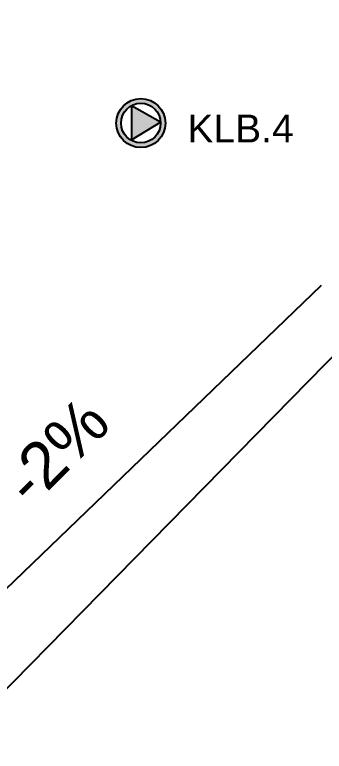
# Model space of a CAD drawing. Header units: metres. Extents: x 0 to 132, y -109 to 310.
# Drawn here: x 24.677 to 26.007, y 252.122 to 255.284 of the extents above; entities that cross this region are included whole.
import ezdxf

# ---------------------------------------------------------------- set-up
doc = ezdxf.new("R2010")
doc.units = ezdxf.units.M
doc.header["$LTSCALE"] = 0.036
for name, color, linetype in [('arxitek doma', 254, 'Continuous'), ('electext', 20, 'Continuous'), ('KYKLOFORHTES', 152, 'Continuous')]:
    doc.layers.add(name, color=color, linetype=linetype)
doc.styles.get("Standard").update_dxf_attribs({"font": 'arial.ttf'})

# ---------------------------------------------------------------- blocks, each defined once
blk = doc.blocks.new('neos kykloforitis')
at = {"layer": 'KYKLOFORHTES'}
h = blk.add_hatch(color=256, dxfattribs=at)
edge = h.paths.add_edge_path()
edge.add_ellipse((60.491, -100.7498), major_axis=(0.1053, 0), ratio=0.999848, start_angle=0, end_angle=360)
edge = h.paths.add_edge_path(flags=16)
edge.add_ellipse((60.491, -100.7498), major_axis=(0.0851, 0), ratio=0.999848, start_angle=0, end_angle=360)
blk.add_hatch(color=256, dxfattribs=at).paths.add_polyline_path([(60.4503, -100.676), (60.4503, -100.8221), (60.5753, -100.7462)])
for p, q in [((60.4503, -100.676), (60.4503, -100.8221)), ((60.5753, -100.7462), (60.4503, -100.676)), ((60.4503, -100.8221), (60.5753, -100.7462))]:
    blk.add_line(p, q, dxfattribs=at)
at = {"layer": 'KYKLOFORHTES', "extrusion": (0, -0.017452, 0.999848)}
for radius in [0.1053, 0.0851]:
    blk.add_circle((60.491, -100.7344, 1.8108), radius, dxfattribs=at)

msp = doc.modelspace()

# ---------------------------------------------------------------- linework, layer by layer
at = {"layer": 'arxitek doma'}
for p, q in [((22.5876, 250.2973), (33.0444, 260.95)), ((23.9764, 252.1836), (25.9953, 254.1238))]:
    msp.add_line(p, q, dxfattribs=at)

# ---------------------------------------------------------------- block references
at = {"layer": 'KYKLOFORHTES'}
msp.add_blockref('neos kykloforitis', (-35.2722, 355.5699), dxfattribs=at)

# ---------------------------------------------------------------- texts
at = {"layer": 'arxitek doma', "insert": (24.8538, 253.4116), "char_height": 0.2, "attachment_point": 5, "rotation": 45.1}
msp.add_mtext('{\\fArial|b0|i0|c161|p2;-\\fArial|b0|i0|c0|p2;2\\fArial|b0|i0|c161|p2;%}', dxfattribs=at)
at = {"layer": 'electext', "insert": (25.4186, 254.8559), "char_height": 0.12, "attachment_point": 1}
msp.add_mtext_dynamic_manual_height_columns('KLB.4', width=0.204773, gutter_width=0.6, heights=[0], dxfattribs=at)

doc.saveas('drawing.dxf')
